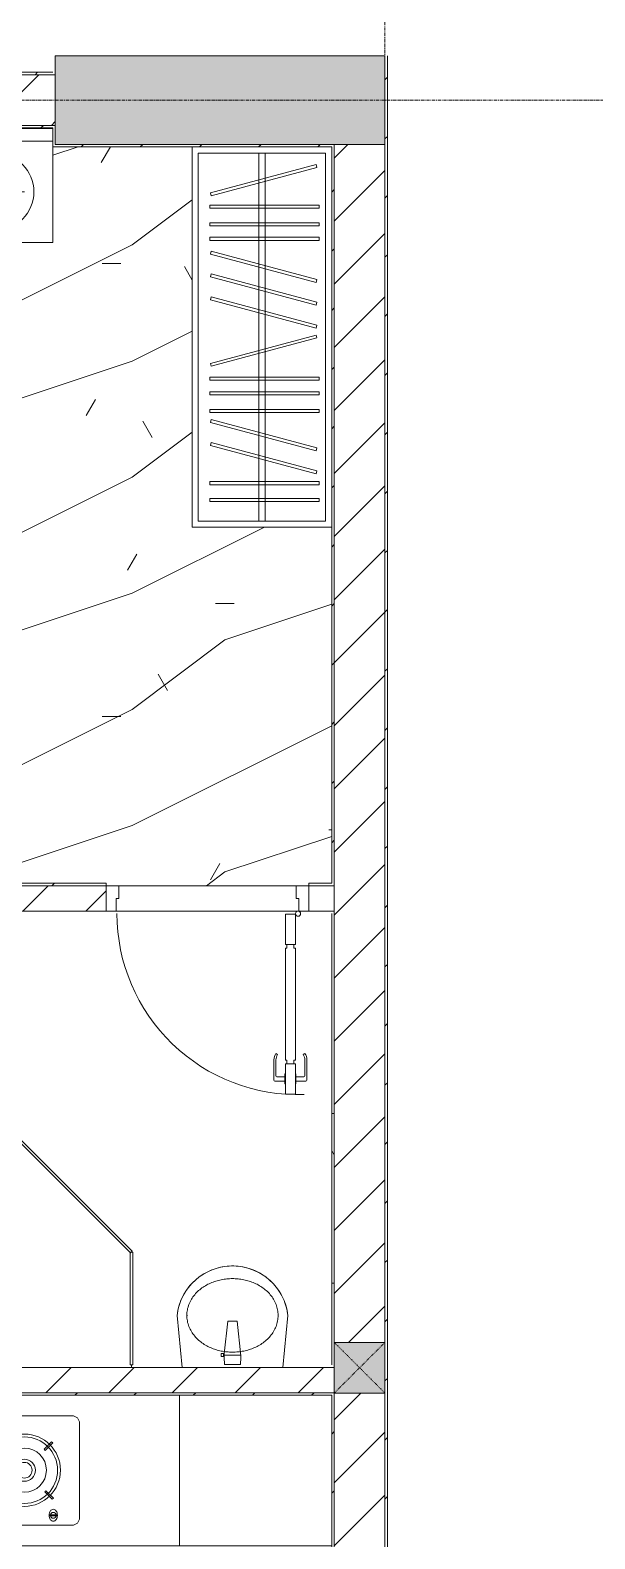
# Model space of a CAD drawing. Header units: millimetres. Extents: x 5357 to 259384, y -16348 to 109893.
# Drawn here: x 115053 to 117280, y 64260 to 70213 of the extents above; entities that cross this region are included whole.
import ezdxf

# ---------------------------------------------------------------- set-up
doc = ezdxf.new("R2010")
doc.units = ezdxf.units.MM
doc.linetypes.add('Dash', pattern=[6, 3, -3])
doc.linetypes.add('Grid Line', pattern=[22.225, 12.7, -3.175, 3.175, -3.175])
for name, color, linetype, lineweight in [('0-1', 7, 'Continuous', 5), ('A-DETL-GENF-1', 53, 'Continuous', 9), ('A-DOOR-1', 254, 'Continuous', 9), ('A-DOOR-2', 53, 'Continuous', 9), ('A-FLOR', 192, 'Continuous', 9), ('A-FLOR-1', 53, 'Continuous', 9), ('A-FLOR-PATT-1', 10, 'Continuous', 9), ('A-GLAZ-CURT-1', 254, 'Continuous', 9), ('A-GLAZ-CURT-2', 53, 'Continuous', 9), ('A-WALL', 113, 'Continuous', 9), ('A-WALL-1', 9, 'Continuous', 18), ('A-WALL-2', 53, 'Continuous', 9), ('A-WALL-3', 113, 'Continuous', 18), ('A-WALL-PATT', 111, 'Continuous', 9), ('A-WALL-PATT-1', 10, 'Continuous', 9), ('A-WALL-PATT-2', 53, 'Continuous', 9), ('I-FURN', 30, 'Continuous', 9), ('I-FURN-1', 254, 'Continuous', 9), ('I-WALL-1', 9, 'Continuous', 18), ('I-WALL-3', 2, 'Continuous', 18), ('P-SANR-FIXT-1', 254, 'Continuous', 9), ('P-SANR-FIXT-2', 53, 'Continuous', 9), ('P-SANR-FIXT-3', 221, 'Continuous', 9), ('S-COLS', 52, 'Continuous', 9), ('S-COLS-1', 253, 'Continuous', 5), ('S-COLS-2', 9, 'Continuous', 18), ('S-COLS-5', 52, 'Continuous', 18), ('S-COLS-6', 52, 'Dash', 9), ('S-COLS-HDLN', 52, 'Dash', 9), ('S-GRID-1', 1, 'Grid Line', 9)]:
    doc.layers.add(name, color=color, linetype=linetype, lineweight=lineweight)
pattern_1 = [(45, (0, 0), (-124.4508, 124.4508), [])]
pattern_2 = [(45, (0, 0), (-116.67262, 116.67262), [])]

# ---------------------------------------------------------------- blocks, each defined once
blk = doc.blocks.new('NCV_TKTC_KET CAU_rvt-1-TKCS_MB CẢNH QUAN CÂY XANH')
at = {"layer": 'S-COLS-1'}
blk.add_hatch(color=256, dxfattribs=at).paths.add_polyline_path([(116452.6, 69761.9), (116452.6, 70111.9), (115152.6, 70111.9), (115152.6, 69761.9), (115506.6, 69761.9)])
at = {"layer": 'S-COLS-2'}
for p, q in [((116452.6, 70111.9), (115152.6, 70111.9)), ((115152.6, 70111.9), (115152.6, 69761.9)), ((116452.6, 69761.9), (116452.6, 70111.9)), ((115152.6, 69761.9), (116452.6, 69761.9))]:
    blk.add_line(p, q, dxfattribs=at)
blk = doc.blocks.new('DOOR_CW_01 CANH MO-PANEL KINH - DIG_02-800x2200-CỬA NHÔM KÍNH-400864-TKCS_MB CẢNH QUAN CÂY XANH')
at = {"layer": 'A-DETL-GENF-1'}
for p, q in [((-392, 637), (-392, 716.5)), ((-349, 720.5), (-388, 720.5)), ((-349, 731.8), (-347, 731.8)), ((-349, 692.2), (-349, 731.8)), ((-347, 772), (-307, 772)), ((-347, 652), (-347, 772)), ((-347, 692.2), (-347, 731.8)), ((-307, 772), (-307, 652)), ((-307, 692.2), (-307, 731.8)), ((-305, 731.8), (-307, 731.8)), ((-305, 692.2), (-305, 731.8)), ((-305, 720.5), (-266, 720.5)), ((-262, 637), (-262, 716.5)), ((-384, 699.5), (-384, 637)), ((-349, 703.5), (-380, 703.5)), ((-347, 692.2), (-349, 692.2)), ((-307, 692.2), (-305, 692.2)), ((-305, 703.5), (-274, 703.5)), ((-270, 699.5), (-270, 637)), ((-383.9, 611.2), (-377.3, 615.8)), ((-307, 652), (-347, 652)), ((-347, 638), (-341, 638)), ((-347, 638), (-347, 196)), ((-313, 652), (-341, 652)), ((-341, 652), (-341, 638)), ((-313, 638), (-313, 652)), ((-307, 638), (-313, 638)), ((-307, 196), (-307, 638)), ((-270.1, 611.2), (-276.7, 615.8)), ((-347, 196), (-341, 196)), ((-307, 182), (-347, 182)), ((-347, 182), (-347, 62)), ((-341, 196), (-341, 182)), ((-341, 182), (-313, 182)), ((-307, 196), (-313, 196)), ((-313, 182), (-313, 196)), ((-307, 62), (-307, 182)), ((-347, 62), (-307, 62))]:
    blk.add_line(p, q, dxfattribs=at)
blk.add_circle((-357, 60), 10, dxfattribs=at)
for centre, radius, start, end in [((-357, 60), 714, 360, 92), ((-388, 716.5), 4, 90, 180), ((-266, 716.5), 4, 0, 90), ((-380, 699.5), 4, 90, 180), ((-274, 699.5), 4, 0, 90), ((-347, 637), 45, 180, 215), ((-347, 637), 37, 180, 215), ((-307, 637), 37, 325, 0), ((-307, 637), 45, 325, 0)]:
    blk.add_arc(centre, radius, start, end, dxfattribs=at)
at = {"layer": 'A-DOOR-2'}
for p, q in [((-360, 50), (-400, 50)), ((-400, 50), (-400, -50)), ((-360, 0), (-360, 50)), ((-350, 0), (-360, 0)), ((-357, 50), (-332, 50)), ((-350, -50), (-350, 0)), ((360, 0), (350, 0)), ((350, 0), (350, -50)), ((400, 50), (360, 50)), ((360, 50), (360, 0)), ((400, -50), (400, 50)), ((-400, -50), (-350, -50)), ((350, -50), (400, -50))]:
    blk.add_line(p, q, dxfattribs=at)
blk = doc.blocks.new('GIUONG NGU-2TAB-1600x2000 - GIUONG NGU-2TAB-1600x2000-V62-TKCS_MB CẢNH QUAN CÂY XANH')
at = {"layer": 'I-FURN-1'}
for p, q in [((458.5, 0), (8.5, 0)), ((8.5, 0), (8.5, -50)), ((458.5, -50), (458.5, 0)), ((2108.2, 0), (458.5, 0)), ((458.5, 0), (458.5, -50)), ((458.5, 0), (2108.2, 0)), ((2108.2, -50), (2108.2, 0)), ((458.5, -50), (8.5, -50)), ((8.5, -50), (8.5, -450.3)), ((8.5, -50), (458.5, -50)), ((458.5, -50), (8.5, -50)), ((8.5, -50), (8.5, -450.3)), ((458.5, -450.3), (458.5, -50)), ((2108.2, -50), (458.5, -50)), ((458.5, -50), (458.5, -1938.9)), ((458.5, -50), (2108.2, -50)), ((458.5, -1938.9), (458.5, -50)), ((458.5, -450.3), (458.5, -50)), ((458.5, -50), (2108.2, -50)), ((2558.2, 0), (2108.2, 0)), ((2108.2, 0), (2108.2, -50)), ((2558.2, -50), (2108.2, -50)), ((2108.2, -50), (2108.2, -450.3)), ((2108.2, -1938.9), (2108.2, -50)), ((2108.2, -50), (2558.2, -50)), ((2108.2, -50), (2558.2, -50)), ((2108.2, -450.3), (2108.2, -50)), ((2108.2, -50), (2108.2, -1938.9)), ((2558.2, -50), (2558.2, 0)), ((2558.2, -450.3), (2558.2, -50)), ((2558.2, -50), (2558.2, -450.3)), ((233.5, -86.8), (233.5, -413.5)), ((508.5, -100), (2058.2, -100)), ((508.5, -1938.9), (508.5, -100)), ((2058.2, -100), (2058.2, -1938.9)), ((2333.2, -86.8), (2333.2, -413.5)), ((120.2, -250.2), (346.8, -250.2)), ((2446.5, -250.2), (2219.8, -250.2)), ((8.5, -450.3), (458.5, -450.3)), ((8.5, -450.3), (458.5, -450.3)), ((2108.2, -450.3), (2558.2, -450.3)), ((2558.2, -450.3), (2108.2, -450.3)), ((1997.1, -2000), (569.6, -2000)), ((569.6, -2050), (1997.1, -2050)), ((1997.1, -2050), (569.6, -2050))]:
    blk.add_line(p, q, dxfattribs=at)
for centre in [(233.5, -250.2), (2333.2, -250.2)]:
    blk.add_circle(centre, 150.7, dxfattribs=at)
for centre, radius, start, end in [((569.6, -1938.9), 111.1, 180, 270), ((569.6, -1938.9), 111.1, 180, 270), ((569.6, -1938.9), 61.1, 180, 270), ((1997.1, -1938.9), 111.1, 270, 360), ((1997.1, -1938.9), 61.1, 270, 0), ((1997.1, -1938.9), 111.1, 270, 0)]:
    blk.add_arc(centre, radius, start, end, dxfattribs=at)
blk = doc.blocks.new('TU QUAN AO-SUITE ROOM_3 - TU QUAN AO-SUITE ROOM_3-V63-TKCS_MB CẢNH QUAN CÂY XANH')
at = {"layer": 'I-FURN-1'}
for p, q in [((-550, 0), (-550, -1500)), ((-550, -1500), (-550, 0)), ((-550, -24), (-550, -576)), ((-526, -24), (-24, -24)), ((-526, -1476), (-526, -24)), ((-526, -24), (-526, -600)), ((-287, -24), (-287, -576)), ((-263, -24), (-263, -576)), ((-24, -24), (-24, -1476)), ((0, -1500), (0, 0)), ((0, 0), (0, -1500)), ((-478.3, -181.1), (-61.3, -69.4)), ((-58.2, -80.9), (-475.2, -192.7)), ((-61.3, -69.4), (-58.2, -80.9)), ((-480.1, -229.7), (-50.1, -229.7)), ((-480.1, -241.7), (-480.1, -229.7)), ((-475.2, -192.7), (-478.3, -181.1)), ((-50.1, -229.7), (-50.1, -241.7)), ((-50.1, -241.7), (-480.1, -241.7)), ((-480.1, -299.2), (-50.1, -299.2)), ((-480.1, -311.2), (-480.1, -299.2)), ((-50.1, -311.2), (-480.1, -311.2)), ((-480.1, -356.4), (-50.1, -356.4)), ((-480.1, -368.4), (-480.1, -356.4)), ((-50.1, -299.2), (-50.1, -311.2)), ((-50.1, -356.4), (-50.1, -368.4)), ((-50.1, -368.4), (-480.1, -368.4)), ((-475.2, -411.5), (-478.3, -423.1)), ((-58.2, -523.3), (-475.2, -411.5)), ((-478.3, -423.1), (-61.3, -534.9)), ((-475.2, -500.3), (-478.3, -511.9)), ((-478.3, -511.9), (-61.3, -623.6)), ((-58.2, -612.1), (-475.2, -500.3)), ((-61.3, -534.9), (-58.2, -523.3)), ((-475.2, -591.5), (-478.3, -603.1)), ((-58.2, -703.3), (-475.2, -591.5)), ((-287, -576), (-287, -1476)), ((-263, -576), (-263, -1476)), ((-526, -1476), (-526, -600)), ((-478.3, -603.1), (-61.3, -714.9)), ((-61.3, -623.6), (-58.2, -612.1)), ((-61.3, -714.9), (-58.2, -703.3)), ((-478.3, -853.9), (-61.3, -742.1)), ((-58.2, -753.7), (-475.2, -865.5)), ((-61.3, -742.1), (-58.2, -753.7)), ((-475.2, -865.5), (-478.3, -853.9)), ((-480.1, -908.6), (-480.1, -920.6)), ((-480.1, -908.6), (-480.1, -920.6)), ((-50.1, -908.6), (-480.1, -908.6)), ((-480.1, -920.6), (-50.1, -920.6)), ((-50.1, -920.6), (-50.1, -908.6)), ((-480.1, -965.8), (-480.1, -977.8)), ((-480.1, -965.8), (-480.1, -977.8)), ((-50.1, -965.8), (-480.1, -965.8)), ((-480.1, -977.8), (-50.1, -977.8)), ((-50.1, -977.8), (-50.1, -965.8)), ((-480.1, -1035.3), (-480.1, -1047.3)), ((-480.1, -1035.3), (-480.1, -1047.3)), ((-50.1, -1035.3), (-480.1, -1035.3)), ((-480.1, -1047.3), (-50.1, -1047.3)), ((-50.1, -1047.3), (-50.1, -1035.3)), ((-475.2, -1075.3), (-478.3, -1086.9)), ((-478.3, -1086.9), (-61.3, -1198.6)), ((-58.2, -1187.1), (-475.2, -1075.3)), ((-475.2, -1166.5), (-478.3, -1178.1)), ((-478.3, -1178.1), (-61.3, -1289.9)), ((-58.2, -1278.3), (-475.2, -1166.5)), ((-61.3, -1198.6), (-58.2, -1187.1)), ((-61.3, -1289.9), (-58.2, -1278.3)), ((-480.1, -1320.5), (-480.1, -1332.5)), ((-480.1, -1320.5), (-480.1, -1332.5)), ((-50.1, -1320.5), (-480.1, -1320.5)), ((-480.1, -1332.5), (-50.1, -1332.5)), ((-50.1, -1332.5), (-50.1, -1320.5)), ((-480.1, -1386.9), (-480.1, -1398.9)), ((-480.1, -1386.9), (-480.1, -1398.9)), ((-50.1, -1386.9), (-480.1, -1386.9)), ((-480.1, -1398.9), (-50.1, -1398.9)), ((-50.1, -1398.9), (-50.1, -1386.9)), ((-24, -1476), (-526, -1476)), ((-550, -1500), (0, -1500)), ((0, -1500), (-550, -1500))]:
    blk.add_line(p, q, dxfattribs=at)
blk = doc.blocks.new('HE BEP A - HE BEP A-V64-TKCS_MB CẢNH QUAN CÂY XANH')
at = {"layer": 'I-FURN'}
for p, q in [((3.5, 605.3), (3.5, 11)), ((765.9, 11), (765.9, 605.3)), ((765.9, 11), (765.9, 605.3)), ((3703.5, 605.3), (3703.5, 11)), ((948.4, 131.7), (948.4, 487.8)), ((965.9, 505.3), (1810.5, 505.3)), ((1828, 487.8), (1828, 131.7)), ((2467.5, 494.2), (2467.5, 122.2)), ((3279.1, 524.2), (2497.5, 524.2)), ((3309.1, 494.2), (3309.1, 122.2)), ((979.9, 419.9), (1450.3, 419.9)), ((1401.8, 451.1), (1028.4, 451.1)), ((1747.9, 434.2), (1562.5, 434.2)), ((1706.2, 324.4), (1627.3, 429.4)), ((1644.6, 463.3), (1632.2, 456.1)), ((1670.1, 454.1), (1721.6, 333.3)), ((2578, 421.2), (2573.6, 416.8)), ((2573.6, 416.8), (2602.8, 387.7)), ((2607.1, 392.1), (2578, 421.2)), ((2795.6, 424), (2766.5, 394.9)), ((2770.8, 390.5), (2800, 419.6)), ((2800, 419.6), (2795.6, 424)), ((2976.7, 419.6), (2981.1, 424)), ((3005.8, 390.5), (2976.7, 419.6)), ((2981.1, 424), (3010.2, 394.9)), ((3169.5, 392.1), (3198.6, 421.2)), ((3203, 416.8), (3173.9, 387.7)), ((3198.6, 421.2), (3203, 416.8)), ((975, 397.7), (975, 193.3)), ((975, 391.9), (1455.1, 391.9)), ((975, 363.9), (1455.1, 363.9)), ((1455.1, 193.3), (1455.1, 397.7)), ((1509.1, 380.9), (1509.1, 194.2)), ((1801.3, 194.2), (1801.3, 380.9)), ((2602.8, 387.7), (2607.1, 392.1)), ((2766.5, 394.9), (2770.8, 390.5)), ((3010.2, 394.9), (3005.8, 390.5)), ((3173.9, 387.7), (3169.5, 392.1)), ((975, 335.9), (1455.1, 335.9)), ((975, 307.9), (1455.1, 307.9)), ((1721.6, 333.3), (1706.2, 324.4)), ((975, 279.9), (1455.1, 279.9)), ((975, 251.9), (1455.1, 251.9)), ((975, 223.9), (1455.1, 223.9)), ((975, 195.9), (1455.1, 195.9)), ((2570.9, 199.3), (2600, 228.4)), ((2575.3, 194.9), (2570.9, 199.3)), ((2604.4, 224), (2575.3, 194.9)), ((2600, 228.4), (2604.4, 224)), ((2763.7, 226.8), (2768.1, 231.2)), ((2792.8, 197.7), (2763.7, 226.8)), ((2768.1, 231.2), (2797.2, 202)), ((2797.2, 202), (2792.8, 197.7)), ((3008.5, 231.2), (2979.4, 202)), ((2979.4, 202), (2983.8, 197.7)), ((2983.8, 197.7), (3012.9, 226.8)), ((3012.9, 226.8), (3008.5, 231.2)), ((3176.6, 228.4), (3172.2, 224)), ((3172.2, 224), (3201.4, 194.9)), ((3205.8, 199.3), (3176.6, 228.4)), ((3201.4, 194.9), (3205.8, 199.3)), ((981.5, 167.9), (1448.7, 167.9)), ((1028.4, 139.9), (1401.8, 139.9)), ((1562.5, 140.8), (1747.9, 140.8)), ((2555.1, 133.3), (2555.1, 129.3)), ((2587.6, 133.3), (2555.1, 133.3)), ((2555.1, 129.3), (2587.6, 129.3)), ((2587.6, 129.3), (2587.6, 133.3)), ((3189, 129.3), (3189, 133.3)), ((3189, 133.3), (3221.5, 133.3)), ((3221.5, 129.3), (3189, 129.3)), ((3221.5, 133.3), (3221.5, 129.3)), ((1810.5, 114.2), (965.9, 114.2)), ((3279.1, 92.2), (2497.5, 92.2)), ((3.5, 11), (765.9, 11)), ((4303.5, 11), (765.9, 11))]:
    blk.add_line(p, q, dxfattribs=at)
for centre, radius in [((1589.4, 460.9), 17.8), ((1696.1, 460.9), 17.8), ((2685.4, 309.4), 142.6), ((2685.4, 309.4), 131.3), ((3091.2, 309.4), 142.6), ((3091.2, 309.4), 131.3), ((2685.4, 309.4), 87.2), ((3091.2, 309.4), 87.2), ((1656.3, 327.5), 22.2), ((2685.4, 309.4), 43.6), ((2685.4, 309.4), 30.9), ((3091.2, 309.4), 43.6), ((3091.2, 309.4), 30.9)]:
    blk.add_circle(centre, radius, dxfattribs=at)
for centre, radius, start, end in [((965.9, 487.8), 17.5, 90, 180), ((1810.5, 487.8), 17.5, 0, 90), ((2497.5, 494.2), 30, 90, 180), ((3279.1, 494.2), 30, 360, 90), ((1028.4, 397.7), 53.3, 90, 180), ((1401.8, 397.7), 53.3, 360, 90), ((1562.5, 380.9), 53.3, 90, 180), ((1641, 440.7), 17.8, 119.9521, 219.46175), ((1653.4, 447.9), 17.8, 20.53791, 119.9521), ((1747.9, 380.9), 53.3, 360, 90), ((1028.4, 193.3), 53.3, 180, 270), ((1401.8, 193.3), 53.3, 270, 360), ((1562.5, 194.2), 53.3, 180, 270), ((1747.9, 194.2), 53.3, 270, 360), ((965.9, 131.7), 17.5, 180, 270), ((1810.5, 131.7), 17.5, 270, 360), ((2497.5, 122.2), 30, 180, 270), ((2588.6, 131.7), 33.5, 163.94189, 180), ((2588.6, 131.7), 33.5, 180, 196.05811), ((2580.1, 134.1), 24.7, 145.20397, 163.94189), ((2580.1, 129.2), 24.7, 196.05811, 214.79603), ((2571.3, 131.3), 11.6, 9.9102, 170.0898), ((2571.3, 131.3), 11.6, 189.71775, 350.28225), ((2574.8, 137.9), 18.1, 120.79762, 145.20397), ((2571.4, 143.6), 11.5, 90, 120.79762), ((2571.4, 143.6), 11.5, 59.20238, 90), ((2568, 137.9), 18.1, 34.79603, 59.20238), ((2562.6, 134.1), 24.7, 16.05811, 34.79603), ((2562.6, 129.2), 24.7, 325.20397, 343.94189), ((2554.1, 131.7), 33.5, 0, 16.05811), ((2554.1, 131.7), 33.5, 343.94189, 0), ((3222.5, 131.7), 33.5, 163.94189, 180), ((3222.5, 131.7), 33.5, 180, 196.05811), ((3214, 134.1), 24.7, 145.20397, 163.94189), ((3214, 129.2), 24.7, 196.05811, 214.79603), ((3208.7, 137.9), 18.1, 120.79762, 145.20397), ((3205.3, 131.3), 11.6, 9.9102, 170.0898), ((3205.3, 131.3), 11.6, 189.71775, 350.28225), ((3205.3, 143.6), 11.5, 90, 120.79762), ((3205.3, 143.6), 11.5, 59.20238, 90), ((3201.9, 137.9), 18.1, 34.79603, 59.20238), ((3196.5, 134.1), 24.7, 16.05811, 34.79603), ((3196.5, 129.2), 24.7, 325.20397, 343.94189), ((3188, 131.7), 33.5, 0, 16.05811), ((3188, 131.7), 33.5, 343.94189, 0), ((3279.1, 122.2), 30, 270, 360), ((2574.8, 125.5), 18.1, 214.79603, 239.20238), ((2571.4, 119.8), 11.5, 239.20238, 270), ((2571.4, 119.8), 11.5, 270, 300.79762), ((2568, 125.5), 18.1, 300.79762, 325.20397), ((3208.7, 125.5), 18.1, 214.79603, 239.20238), ((3205.3, 119.8), 11.5, 239.20238, 270), ((3205.3, 119.8), 11.5, 270, 300.79762), ((3201.9, 125.5), 18.1, 300.79762, 325.20397)]:
    blk.add_arc(centre, radius, start, end, dxfattribs=at)
at = {"layer": 'I-FURN-1'}
for p, q in [((3.5, 605.3), (3.5, 11)), ((3.5, 11), (4303.5, 11))]:
    blk.add_line(p, q, dxfattribs=at)
blk = doc.blocks.new('bonruatreo - Chậu rửa-348246-TKCS_MB CẢNH QUAN CÂY XANH')
at = {"layer": 'P-SANR-FIXT-2'}
for p, q in [((-218.6, 205), (-198.4, 0)), ((-177.8, 205), (-180.6, 205)), ((198.4, 0), (218.6, 205)), ((-198.4, 0), (198.4, 0)), ((165, 0), (-165, 0))]:
    blk.add_line(p, q, dxfattribs=at)
at = {"layer": 'P-SANR-FIXT-2', "flags": 128}
blk.add_lwpolyline([(-218.6, 205), (-217.4, 213.7), (-215.9, 222.4), (-214, 231), (-211.8, 239.5), (-209.3, 247.9), (-206.4, 256.2), (-203.2, 264.4), (-199.6, 272.5), (-195.8, 280.4), (-191.6, 288.1), (-187.1, 295.7), (-182.3, 303.1), (-177.3, 310.3), (-171.9, 317.3), (-166.3, 324.1), (-160.4, 330.6), (-154.2, 336.9), (-147.8, 342.9), (-141.2, 348.7), (-134.3, 354.2), (-127.3, 359.4), (-120, 364.4), (-112.5, 369), (-104.9, 373.4), (-97.1, 377.4), (-89.1, 381.2), (-81, 384.6), (-72.7, 387.6), (-64.4, 390.4), (-55.9, 392.8), (-47.3, 394.8), (-38.7, 396.6), (-30, 397.9), (-21.3, 399), (-12.5, 399.6), (-3.7, 400), (5.1, 399.9), (13.9, 399.6), (22.6, 398.8), (31.4, 397.8), (40.1, 396.3), (48.7, 394.5), (57.2, 392.4), (65.7, 390), (74, 387.2), (82.2, 384.1), (90.3, 380.6), (98.3, 376.8), (106.1, 372.7), (113.7, 368.3), (121.1, 363.6), (128.4, 358.7), (135.4, 353.4), (142.2, 347.8), (148.8, 342), (155.2, 335.9), (161.3, 329.6), (167.2, 323), (172.8, 316.2), (178.1, 309.2), (183.1, 302), (187.8, 294.6), (192.2, 287), (196.4, 279.2), (200.2, 271.3), (203.7, 263.2), (206.8, 255), (209.7, 246.6), (212.2, 238.2), (214.3, 229.7), (216.1, 221.1), (217.6, 212.4), (218.6, 205)], dxfattribs=at)
at = {"layer": 'P-SANR-FIXT-2'}
blk.add_arc((0, 180), 220, 6.52498, 173.47502, dxfattribs=at)
for points in [[(-180, 205), (-180, 212.4), (-178.6, 227.3), (-172.4, 248.8), (-162.5, 268.9), (-149.4, 287), (-133.8, 303), (-116.1, 316.6), (-96.9, 327.9), (-76.5, 336.8), (-55.2, 343.5), (-33.3, 347.9), (-11.2, 350.1), (11.1, 350.1), (33.3, 347.9), (55.2, 343.5), (76.5, 336.8), (96.9, 327.9), (116.1, 316.6), (133.8, 302.9), (149.5, 287), (162.5, 268.8), (172.4, 248.8), (178.6, 227.3), (180, 212.4), (180, 205)], [(180, 205), (180, 197.6), (178.6, 182.7), (172.4, 161.2), (162.5, 141.2), (149.5, 123), (133.8, 107.1), (116.1, 93.4), (96.9, 82.1), (76.5, 73.2), (55.2, 66.5), (33.3, 62.1), (11.1, 59.9), (-11.2, 59.9), (-33.3, 62.1), (-55.2, 66.5), (-76.5, 73.2), (-96.9, 82.1), (-116.1, 93.4), (-133.8, 107), (-149.4, 123), (-162.5, 141.1), (-172.4, 161.2), (-178.6, 182.7), (-180, 197.6), (-180, 205)]]:
    blk.add_open_spline(points, degree=3, dxfattribs=at)
at = {"layer": 'P-SANR-FIXT-3'}
for p, q in [((-18.5, 182.5), (-32.2, 52.9)), ((18.5, 182.5), (-18.5, 182.5)), ((33, 45.4), (18.5, 182.5)), ((-35.6, 54.2), (-44.7, 54.2)), ((-44.7, 54.2), (-44.7, 42.8)), ((-44.7, 42.8), (-35.6, 42.8)), ((-35.6, 52.9), (-35.6, 54.2)), ((-32.2, 52.9), (-35.6, 52.9)), ((-35.6, 44.2), (-35.6, 52.9)), ((-35.6, 42.8), (-35.6, 44.2)), ((-35.6, 44.2), (-33.1, 44.2)), ((-32.2, 52.9), (-33.1, 44.2)), ((-33, 37.3), (-31.4, 12.2)), ((32.7, 48.5), (-32.7, 48.5)), ((-30.2, 11), (30.2, 11)), ((31.4, 12.2), (33, 37.3))]:
    blk.add_line(p, q, dxfattribs=at)
for centre, radius, start, end in [((5.5, 41.4), 38.7, 175.85427, 186.03402), ((-30.1, 12.3), 1.3, 183.59973, 268.77215), ((30.1, 12.3), 1.3, 271.22785, 356.40027), ((-5.5, 41.4), 38.7, 353.96598, 6.03402)]:
    blk.add_arc(centre, radius, start, end, dxfattribs=at)
blk = doc.blocks.new('System Panel - Glazed-840186-TKCS_MB CẢNH QUAN CÂY XANH')
at = {"layer": 'A-GLAZ-CURT-2'}
for p, q in [((222.1, 5), (-222.1, 5)), ((-222.1, 5), (-222.1, -5)), ((222.1, -5), (222.1, 5)), ((-222.1, -5), (222.1, -5))]:
    blk.add_line(p, q, dxfattribs=at)
blk = doc.blocks.new('System Panel - Glazed-579379-TKCS_MB CẢNH QUAN CÂY XANH')
at = {"layer": 'A-GLAZ-CURT-2'}
for p, q in [((350.6, 5), (-350.6, 5)), ((-350.6, 5), (-350.6, -5)), ((350.6, -5), (350.6, 5)), ((-350.6, -5), (350.6, -5))]:
    blk.add_line(p, q, dxfattribs=at)
blk = doc.blocks.new('NCV_TKTC_TANG 1_rvt-1-TKCS_MB CẢNH QUAN CÂY XANH')
at = {"layer": 'A-FLOR-PATT-1'}
h = blk.add_hatch(dxfattribs=at)
h.set_pattern_fill('FP_5', color=256, style=0, pattern_type=2)
h.set_pattern_definition([(0, (0, 0), (1788.16, 447.04), [73.762, -1267.358, 73.762, -1267.358, -7152.64]), (0, (0, 0), (1788.16, 447.04), [-2682.24, 73.762, -2608.478, 73.762, -1267.358, -3129.28]), (0, (0, 0), (1788.16, 447.04), [-6705.6, 73.762, -820.318, 73.762, -2161.438]), (120, (670.56, 223.5), (-1281.228, 1325.072), [73.762, -1267.358, 73.762, -8419.998]), (120, (670.56, 223.5), (-1281.228, 1325.072), [-1414.882, -1267.358, 73.762, -2608.478, -4470.4]), (120, (670.56, 223.5), (-1281.228, 1325.072), [-5364.48, 73.762, -1267.358, 73.762, -3055.518]), (120, (670.56, 223.5), (-1281.228, 1325.072), [-6779.362, -820.318, 73.762, -2161.438]), (240, (894.1, 1117.6), (-506.932, -1772.112), [73.762, -1267.358, 73.762, -8419.998]), (240, (894.1, 1117.6), (-506.932, -1772.112), [-1414.882, -1267.358, 73.762, -2608.478, -4470.4]), (240, (894.1, 1117.6), (-506.932, -1772.112), [-5364.48, 73.762, -1267.358, 73.762, -3055.518]), (240, (894.1, 1117.6), (-506.932, -1772.112), [-6779.362, -820.318, 73.762, -2161.438])])
h.paths.add_polyline_path([(116152.6, 66836.9), (116152.6, 66846.9), (116242.6, 66846.9), (116242.5, 68252), (115692.5, 68252), (115692.5, 69751.9), (115142.6, 69753.1), (115142.4, 69826.9), (112162.6, 69825.3), (112162.6, 69751.9), (111862.6, 69751.9), (111862.6, 69761.9), (111852.6, 69761.9), (111853.6, 66846.9), (113105.6, 66846.9), (113105.6, 67096.9), (114705.6, 67096.9), (114705.6, 66846.9), (115352.6, 66846.9), (115352.6, 66836.9), (116112.6, 66836.9)])
h.paths.add_polyline_path([(113153.9, 67775.3), (113125.1, 67779.1), (113098.3, 67790.2), (113075.3, 67807.9), (113057.6, 67830.9), (113046.5, 67857.7), (113042.8, 67891.9), (113042.8, 69375), (112592.8, 69375), (112592.8, 69825.3), (115142.4, 69825.3), (115142.4, 69375), (114692.4, 69375), (114692.4, 67886.5), (114688.6, 67857.7), (114677.5, 67830.9), (114659.9, 67807.9), (114636.9, 67790.2), (114610.1, 67779.1), (114581.3, 67775.3), (114296.1, 67775.3)])
h = blk.add_hatch(dxfattribs=at)
h.set_pattern_fill('FP_4', color=256, style=0, pattern_type=2)
h.set_pattern_definition([(216.87, (366.52, 916.3), (2748.89673, 1832.6049), [458.15, -4123.35]), (206.565, (916.3, 641.4), (-916.3012, -916.2996), [1024.455, -1024.455]), (198.435, (916.3, 183.26), (-1832.59854, -916.30195), [579.52, -2318.076])])
h.paths.add_polyline_path([(116152.6, 66836.9), (116152.6, 66846.9), (116242.6, 66846.9), (116242.5, 68252), (115692.5, 68252), (115692.5, 69751.9), (115142.6, 69753.1), (115142.4, 69826.9), (112162.6, 69825.3), (112162.6, 69751.9), (111862.6, 69751.9), (111862.6, 69761.9), (111852.6, 69761.9), (111853.6, 66846.9), (113105.6, 66846.9), (113105.6, 67096.9), (114705.6, 67096.9), (114705.6, 66846.9), (115352.6, 66846.9), (115352.6, 66836.9), (116112.6, 66836.9)])
h.paths.add_polyline_path([(113153.9, 67775.3), (113125.1, 67779.1), (113098.3, 67790.2), (113075.3, 67807.9), (113057.6, 67830.9), (113046.5, 67857.7), (113042.8, 67891.9), (113042.8, 69375), (112592.8, 69375), (112592.8, 69825.3), (115142.4, 69825.3), (115142.4, 69375), (114692.4, 69375), (114692.4, 67886.5), (114688.6, 67857.7), (114677.5, 67830.9), (114659.9, 67807.9), (114636.9, 67790.2), (114610.1, 67779.1), (114581.3, 67775.3), (114296.1, 67775.3)])
at = {"layer": 'A-WALL-PATT-1'}
h = blk.add_hatch(dxfattribs=at)
h.set_pattern_fill('FP_2', color=256, style=0, pattern_type=2)
h.set_pattern_definition(pattern_1)
h.paths.add_polyline_path([(116152.6, 66736.9), (116252.6, 66736.9), (116252.6, 66836.9), (116152.6, 66836.9), (116152.6, 66786.9)])
h.paths.add_polyline_path([(115352.6, 66736.9), (115352.6, 66836.9), (114252.1, 66836.9), (114252.6, 66736.9), (114296.1, 66736.9)])
h = blk.add_hatch(dxfattribs=at)
h.set_pattern_fill('FP_11', color=256, style=0, pattern_type=2)
h.set_pattern_definition([(0, (0, 0), (894.08, 223.52), [73.762, -596.798, 73.762, -596.798, -3576.32]), (0, (0, 0), (894.08, 223.52), [-1341.12, 73.762, -1267.358, 73.762, -596.798, -1564.64]), (0, (0, 0), (894.08, 223.52), [-3352.8, 73.762, -373.278, 73.762, -1043.838]), (120, (335.28, 111.76), (-640.614, 662.536), [73.762, -596.798, 73.762, -4173.118]), (120, (335.28, 111.76), (-640.614, 662.536), [-744.322, -596.798, 73.762, -1267.358, -2235.2]), (120, (335.28, 111.76), (-640.614, 662.536), [-2682.24, 73.762, -596.798, 73.762, -1490.878]), (120, (335.28, 111.76), (-640.614, 662.536), [-3426.562, -373.278, 73.762, -1043.838]), (240, (447.04, 558.8), (-253.466, -886.056), [73.762, -596.798, 73.762, -4173.118]), (240, (447.04, 558.8), (-253.466, -886.056), [-744.322, -596.798, 73.762, -1267.358, -2235.2]), (240, (447.04, 558.8), (-253.466, -886.056), [-2682.24, 73.762, -596.798, 73.762, -1490.878]), (240, (447.04, 558.8), (-253.466, -886.056), [-3426.562, -373.278, 73.762, -1043.838])])
h.paths.add_polyline_path([(116242.6, 64936.9), (116252.6, 64936.9), (116252.6, 66726.9), (116242.6, 66726.9), (116242.6, 64946.9)])
h = blk.add_hatch(dxfattribs=at)
h.set_pattern_fill('FP_2', color=256, style=0, pattern_type=2)
h.set_pattern_definition(pattern_1)
h.paths.add_polyline_path([(116111.8, 64836.9), (116252.6, 64836.9), (116252.6, 64936.9), (114252.6, 64936.9), (114252.6, 64836.9), (115506.6, 64836.9)])
h.paths.add_polyline_path([(114152.6, 64836.9), (114152.6, 64936.9), (111852.5, 64936.9), (111852.5, 64836.9), (113690.9, 64836.9)])
at = {"layer": 'A-WALL-PATT-2'}
h = blk.add_hatch(dxfattribs=at)
h.set_pattern_fill('FP_10', color=256, style=0, pattern_type=2)
h.set_pattern_definition(pattern_2)
h.paths.add_polyline_path([(115152.6, 69826.9), (115152.6, 69836.9), (112152.6, 69836.9), (112152.6, 69826.9), (115142.6, 69826.9)])
h = blk.add_hatch(dxfattribs=at)
h.set_pattern_fill('FP_10', color=256, style=0, pattern_type=2)
h.set_pattern_definition(pattern_2)
h.paths.add_polyline_path([(115152.6, 69751.9), (116242.6, 69751.9), (116242.6, 69761.9), (115152.6, 69761.9)])
h = blk.add_hatch(dxfattribs=at)
h.set_pattern_fill('FP_10', color=256, style=0, pattern_type=2)
h.set_pattern_definition(pattern_2)
h.paths.add_polyline_path([(116242.6, 66846.9), (116252.6, 66846.9), (116252.6, 69761.9), (116242.6, 69761.9), (116242.6, 68471)])
h = blk.add_hatch(dxfattribs=at)
h.set_pattern_fill('FP_10', color=256, style=0, pattern_type=2)
h.set_pattern_definition(pattern_2)
h.paths.add_polyline_path([(116252.6, 66836.9), (116252.6, 66846.9), (116152.6, 66846.9), (116152.6, 66836.9)])
h.paths.add_polyline_path([(113085.7, 66836.9), (115352.6, 66836.9), (115352.6, 66846.9), (111852.6, 66846.9), (111852.6, 66836.9), (111875.3, 66836.9)])
h = blk.add_hatch(dxfattribs=at)
h.set_pattern_fill('FP_10', color=256, style=0, pattern_type=2)
h.set_pattern_definition(pattern_2)
h.paths.add_polyline_path([(113690.9, 64826.9), (116242.6, 64826.9), (116242.6, 64836.9), (111742.6, 64836.9), (111742.6, 64826.9), (113085.7, 64826.9)])
h = blk.add_hatch(dxfattribs=at)
h.set_pattern_fill('FP_10', color=256, style=0, pattern_type=2)
h.set_pattern_definition(pattern_2)
h.paths.add_polyline_path([(116252.6, 61961.9), (116252.6, 62061.9), (116242.6, 62061.9), (116242.6, 61961.9)])
h.paths.add_polyline_path([(116242.6, 63151.9), (116252.6, 63151.9), (116252.6, 64836.9), (116242.6, 64836.9), (116242.6, 64525.9)])
at = {"layer": 'A-FLOR-1'}
for p, q in [((116102.6, 66837), (115402.6, 66837)), ((115402.6, 66836.9), (116102.6, 66836.9)), ((115392.6, 66737), (116112.6, 66737)), ((116252.6, 66726.9), (116252.6, 66736.9)), ((115452.6, 64947.3), (115452.6, 64936.9))]:
    blk.add_line(p, q, dxfattribs=at)
at = {"layer": 'A-WALL-1'}
for p, q in [((116252.6, 66736.9), (116252.6, 66836.9)), ((115652.8, 64936.9), (114252.6, 64936.9)), ((116252.6, 64936.9), (116049.6, 64936.9)), ((116252.6, 64836.9), (116252.6, 64936.9)), ((114252.6, 64836.9), (116252.6, 64836.9))]:
    blk.add_line(p, q, dxfattribs=at)
at = {"layer": 'A-WALL-2'}
for p, q in [((115352.6, 66836.9), (114252.1, 66836.9)), ((114252.1, 66836.9), (115352.6, 66836.9)), ((115402.6, 66836.9), (116102.6, 66836.9)), ((116252.6, 66836.9), (116152.6, 66836.9)), ((116152.6, 66836.9), (116252.6, 66836.9)), ((114252.6, 66736.9), (115352.6, 66736.9)), ((116152.6, 66736.9), (116252.6, 66736.9))]:
    blk.add_line(p, q, dxfattribs=at)
at = {"layer": 'I-WALL-1'}
for p, q in [((115152.6, 69836.9), (112152.6, 69836.9)), ((112162.6, 69826.9), (115142.6, 69826.9)), ((115142.6, 69826.9), (115142.6, 69751.9)), ((115152.6, 69826.9), (115152.6, 69836.9)), ((115152.6, 69761.9), (115152.6, 69826.9)), ((115142.6, 69751.9), (115152.6, 69751.9)), ((116242.6, 69761.9), (115152.6, 69761.9)), ((115152.6, 69751.9), (116242.6, 69751.9)), ((116252.6, 69761.9), (116242.6, 69761.9)), ((116242.6, 69751.9), (116242.6, 66846.9)), ((116252.6, 66846.9), (116252.6, 69761.9)), ((115352.6, 66846.9), (111862.6, 66846.9)), ((115352.6, 66836.9), (115352.6, 66846.9)), ((116242.6, 66846.9), (116152.6, 66846.9)), ((116152.6, 66846.9), (116152.6, 66836.9)), ((116252.6, 66836.9), (116252.6, 66846.9)), ((116242.6, 66726.9), (116242.6, 64946.9)), ((116252.6, 64936.9), (116252.6, 66726.9)), ((116242.6, 64936.9), (116252.6, 64936.9)), ((111742.6, 64826.9), (116242.6, 64826.9)), ((116242.6, 64836.9), (114252.6, 64836.9)), ((116252.6, 64836.9), (116242.6, 64836.9)), ((116242.6, 64826.9), (116242.6, 63151.9)), ((116252.6, 63151.9), (116252.6, 64836.9))]:
    blk.add_line(p, q, dxfattribs=at)
at = {"layer": 'A-DOOR-1', "rotation": 180}
blk.add_blockref('DOOR_CW_01 CANH MO-PANEL KINH - DIG_02-800x2200-CỬA NHÔM KÍNH-400864-TKCS_MB CẢNH QUAN CÂY XANH', (115752.6, 66786.9), dxfattribs=at)
at = {"layer": 'A-GLAZ-CURT-1'}
for name, p, rotation in [('System Panel - Glazed-579379-TKCS_MB CẢNH QUAN CÂY XANH', (115204.7, 65639.5), 134.9999999999999), ('System Panel - Glazed-840186-TKCS_MB CẢNH QUAN CÂY XANH', (115452.6, 65169.5), 89.9999999999999)]:
    blk.add_blockref(name, p, dxfattribs=dict(at, rotation=rotation))
at = {"layer": 'I-FURN-1'}
for name, p in [('GIUONG NGU-2TAB-1600x2000 - GIUONG NGU-2TAB-1600x2000-V62-TKCS_MB CẢNH QUAN CÂY XANH', (112584.3, 69825.3)), ('TU QUAN AO-SUITE ROOM_3 - TU QUAN AO-SUITE ROOM_3-V63-TKCS_MB CẢNH QUAN CÂY XANH', (116242.5, 69752)), ('HE BEP A - HE BEP A-V64-TKCS_MB CẢNH QUAN CÂY XANH', (111939.1, 64221.6))]:
    blk.add_blockref(name, p, dxfattribs=at)
at = {"layer": 'P-SANR-FIXT-1'}
blk.add_blockref('bonruatreo - Chậu rửa-348246-TKCS_MB CẢNH QUAN CÂY XANH', (115851.2, 64936.9), dxfattribs=at)
blk = doc.blocks.new('G1_SOF - BO TRU - 200x200-3051103-TKCS_MB CẢNH QUAN CÂY XANH')
at = {"layer": 'S-COLS-HDLN'}
for p, q in [((-100, -100), (100, 100)), ((100, -100), (-100, 100))]:
    blk.add_line(p, q, dxfattribs=at)

msp = doc.modelspace()

# ---------------------------------------------------------------- hatches: boundary and pattern name
at = {"layer": 'A-WALL-PATT'}
h = msp.add_hatch(dxfattribs=at)
h.set_pattern_fill('FP_41', color=256, style=0, pattern_type=2)
h.set_pattern_definition(pattern_2)
h.paths.add_polyline_path([(116462.6, 49161.9), (116462.6, 51761.9), (116452.6, 51761.9), (116452.6, 49161.9)])
h.paths.add_polyline_path([(116452.6, 52751.9), (116462.6, 52751.9), (116462.6, 53861.9), (116452.6, 53861.9), (116452.6, 53361.9)])
h.paths.add_polyline_path([(116452.6, 54951.9), (116462.6, 54951.9), (116462.6, 62061.9), (116452.6, 62061.9), (116452.6, 56635.3)])
h.paths.add_polyline_path([(116452.6, 63151.9), (116462.6, 63151.9), (116462.6, 70111.9), (116452.6, 70111.9), (116452.6, 64525.9)])
h = msp.add_hatch(dxfattribs=at)
h.set_pattern_fill('FP_1', color=256, style=0, pattern_type=2)
h.set_pattern_definition(pattern_1)
h.paths.add_polyline_path([(114901.4, 69836.9), (115152.6, 69836.9), (115152.6, 70036.9), (114352.6, 70036.9), (114352.6, 69836.9)])
h.paths.add_polyline_path([(112152.6, 69836.9), (114152.6, 69836.9), (114152.6, 70036.9), (112152.6, 70036.9)])
h = msp.add_hatch(dxfattribs=at)
h.set_pattern_fill('FP_41', color=256, style=0, pattern_type=2)
h.set_pattern_definition(pattern_2)
h.paths.add_polyline_path([(114901.4, 70036.9), (115142.6, 70036.9), (115142.6, 70046.9), (114352.6, 70046.9), (114352.6, 70036.9)])
h = msp.add_hatch(dxfattribs=at)
h.set_pattern_fill('FP_1', color=256, style=0, pattern_type=2)
h.set_pattern_definition(pattern_1)
h.paths.add_polyline_path([(116252.6, 61911.9), (116452.6, 61911.9), (116452.6, 62061.9), (116252.6, 62061.9)])
h.paths.add_polyline_path([(116452.6, 63151.9), (116452.6, 64835.3), (116252.6, 64835.3), (116252.6, 63151.9), (116292.6, 63151.9)])
h.paths.add_polyline_path([(116252.6, 65035.3), (116452.6, 65035.3), (116452.6, 69761.9), (116252.6, 69761.9), (116252.6, 65512.2)])
at = {"layer": 'S-COLS-1'}
msp.add_hatch(color=256, dxfattribs=at).paths.add_polyline_path([(116252.5, 64835.3), (116452.5, 64835.3), (116452.5, 65035.3), (116252.5, 65035.3)])

# ---------------------------------------------------------------- linework, layer by layer
at = {"layer": 'A-FLOR'}
msp.add_line((116452.6, 65035.3), (116452.6, 64835.3), dxfattribs=at)
at = {"layer": 'A-WALL'}
for p, q in [((116452.6, 65035.3), (116452.6, 69761.9)), ((116452.6, 69761.9), (116452.6, 65035.3)), ((116252.6, 65035.3), (116452.6, 65035.3)), ((116452.6, 64835.3), (116252.6, 64835.3)), ((116452.6, 63151.9), (116452.6, 64835.3)), ((116452.6, 64835.3), (116452.6, 63151.9))]:
    msp.add_line(p, q, dxfattribs=at)
at = {"layer": 'A-WALL-3'}
for p, q in [((115152.6, 70036.9), (114352.6, 70036.9)), ((115152.6, 69836.9), (115152.6, 70036.9)), ((114352.6, 69836.9), (115152.6, 69836.9)), ((116252.6, 69761.9), (116252.6, 65035.3)), ((116452.6, 69761.9), (116252.6, 69761.9)), ((116252.6, 64835.3), (116252.6, 63151.9))]:
    msp.add_line(p, q, dxfattribs=at)
at = {"layer": 'I-WALL-3'}
for p, q in [((116452.6, 70111.9), (116452.6, 69761.9)), ((116462.6, 63151.9), (116462.6, 70111.9)), ((115142.6, 70046.9), (114362.6, 70046.9)), ((116452.6, 65035.3), (116452.6, 64835.3))]:
    msp.add_line(p, q, dxfattribs=at)
at = {"layer": 'S-COLS'}
for p, q in [((116452.5, 65035.3), (116252.5, 65035.3)), ((116252.5, 64835.3), (116452.5, 64835.3))]:
    msp.add_line(p, q, dxfattribs=at)
at = {"layer": 'S-COLS-5'}
for p, q in [((116252.5, 65035.3), (116252.5, 64835.3)), ((116452.5, 64835.3), (116452.5, 65035.3))]:
    msp.add_line(p, q, dxfattribs=at)
at = {"layer": 'S-GRID-1'}
for p, q in [((116452.6, 20960.6), (116452.6, 80482.7)), ((130319.3, 69936.9), (29351.8, 69936.9))]:
    msp.add_line(p, q, dxfattribs=at)

# ---------------------------------------------------------------- block references
at = {"layer": '0-1'}
for name in ['NCV_TKTC_KET CAU_rvt-1-TKCS_MB CẢNH QUAN CÂY XANH', 'NCV_TKTC_TANG 1_rvt-1-TKCS_MB CẢNH QUAN CÂY XANH']:
    msp.add_blockref(name, (0, 0), dxfattribs=at)
at = {"layer": 'S-COLS-6', "rotation": 180}
msp.add_blockref('G1_SOF - BO TRU - 200x200-3051103-TKCS_MB CẢNH QUAN CÂY XANH', (116352.5, 64935.3), dxfattribs=at)

doc.saveas('drawing.dxf')
